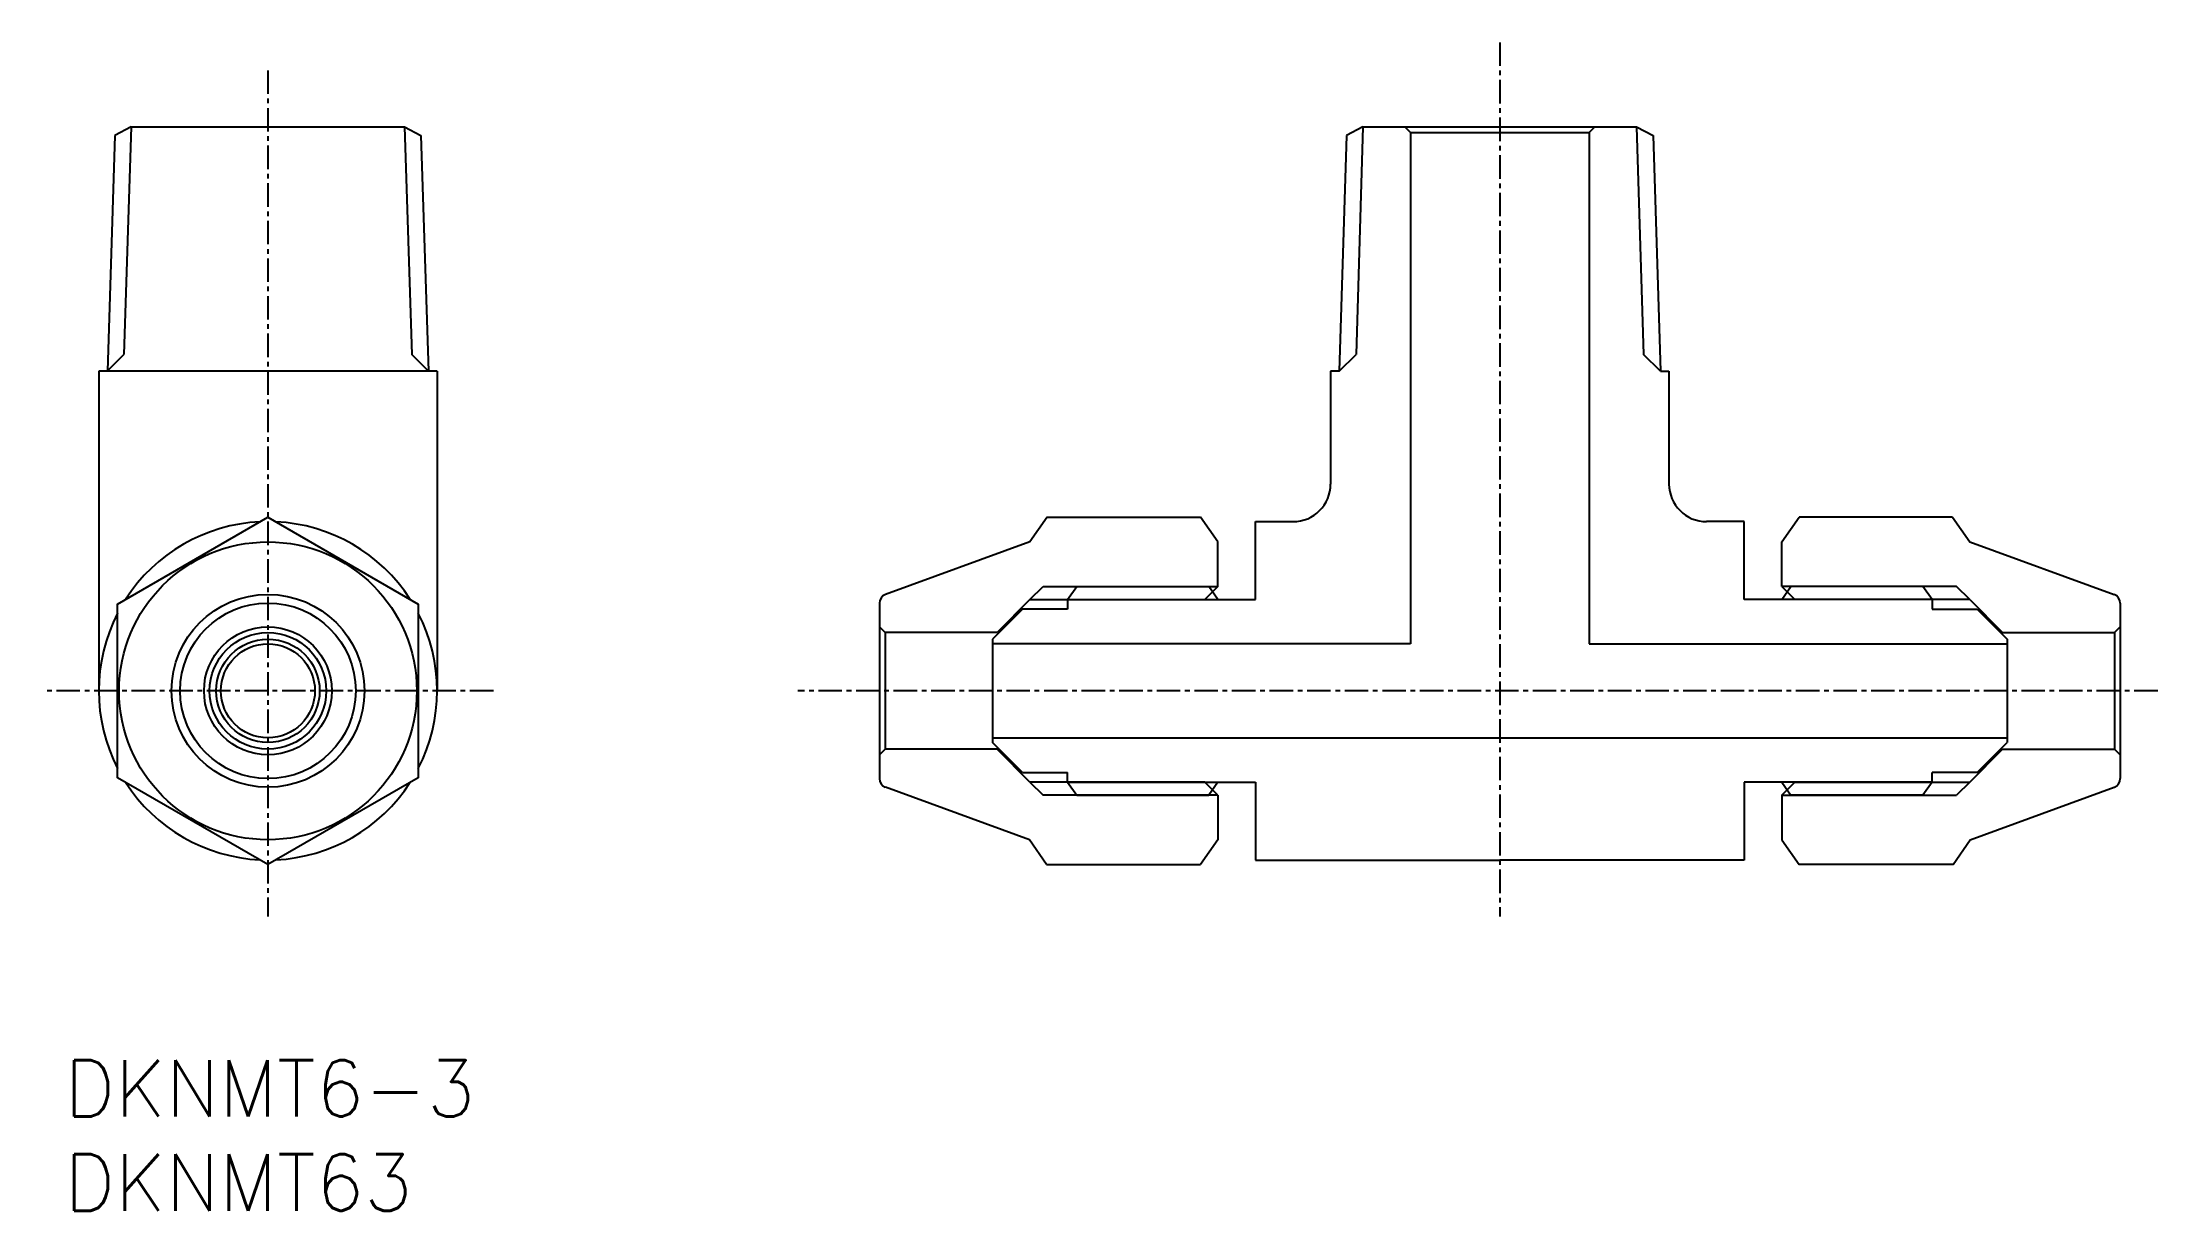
# Model space of a CAD drawing. Extents: x 72 to 185, y 78 to 140.
import ezdxf
from ezdxf.enums import TextEntityAlignment as Align

# ---------------------------------------------------------------- set-up
doc = ezdxf.new("R2010")
doc.units = 0
doc.linetypes.add('CENTER', pattern=[2, 1.25, -0.25, 0.25, -0.25])
doc.layers.get('0').update_dxf_attribs({"linetype": 'CONTINUOUS'})
doc.layers.add('CENTER', color=1, linetype='CENTER')
doc.styles.get("Standard").update_dxf_attribs({"font": 'txt.shx', "bigfont": 'extfont.shx'})

msp = doc.modelspace()

# ---------------------------------------------------------------- linework, layer by layer
at = {"color": 7, "linetype": 'CONTINUOUS'}
for p, q in [((77.14, 135.39), (76.27, 134.93)), ((77.14, 135.39), (91.69, 135.39)), ((91.69, 135.39), (92.56, 134.93)), ((142.68, 135.39), (141.81, 134.93)), ((142.68, 135.39), (157.24, 135.39)), ((145.21, 135.09), (144.91, 135.39)), ((145.21, 135.09), (145.21, 107.89)), ((145.21, 135.09), (154.71, 135.09)), ((154.71, 135.09), (155.01, 135.39)), ((154.71, 135.09), (154.71, 107.89)), ((157.24, 135.39), (158.11, 134.93)), ((76.27, 134.93), (75.88, 122.39)), ((92.56, 134.93), (92.96, 122.39)), ((141.81, 134.93), (141.42, 122.39)), ((158.11, 134.93), (158.5, 122.39)), ((75.42, 122.39), (75.42, 105.39)), ((93.42, 122.39), (75.42, 122.39)), ((93.42, 122.39), (93.42, 105.39)), ((140.96, 122.39), (140.96, 116.39)), ((141.41, 122.39), (140.96, 122.39)), ((158.51, 122.39), (158.96, 122.39)), ((158.96, 122.39), (158.96, 116.39)), ((125.88, 114.62), (124.96, 113.31)), ((125.88, 114.62), (134.04, 114.62)), ((134.96, 113.31), (134.04, 114.62)), ((136.96, 110.24), (136.96, 114.39)), ((136.96, 114.39), (138.96, 114.39)), ((162.96, 114.39), (160.96, 114.39)), ((162.96, 110.24), (162.96, 114.39)), ((164.96, 113.31), (165.88, 114.62)), ((174.04, 114.62), (165.88, 114.62)), ((174.04, 114.62), (174.96, 113.31)), ((124.96, 113.31), (117.27, 110.51)), ((134.96, 110.94), (134.96, 113.31)), ((164.96, 110.94), (164.96, 113.31)), ((174.96, 113.31), (182.65, 110.51)), ((124.96, 110.24), (125.66, 110.94)), ((126.96, 110.24), (127.45, 110.94)), ((127.45, 110.94), (134.47, 110.94)), ((134.96, 110.94), (134.26, 110.24)), ((134.96, 110.24), (134.47, 110.94)), ((164.96, 110.24), (165.45, 110.94)), ((164.96, 110.94), (165.66, 110.24)), ((172.47, 110.94), (165.45, 110.94)), ((172.96, 110.24), (172.47, 110.94)), ((174.96, 110.24), (174.26, 110.94)), ((116.96, 110.05), (116.96, 100.72)), ((124.56, 109.74), (122.96, 108.14)), ((124.96, 110.24), (123.21, 108.49)), ((126.96, 109.74), (124.56, 109.74)), ((124.96, 110.24), (134.26, 110.24)), ((126.96, 110.24), (126.96, 109.74)), ((126.96, 110.24), (136.96, 110.24)), ((172.96, 110.24), (162.96, 110.24)), ((174.96, 110.24), (165.66, 110.24)), ((172.96, 110.24), (172.96, 109.74)), ((172.96, 109.74), (175.36, 109.74)), ((174.96, 110.24), (176.71, 108.49)), ((175.36, 109.74), (176.96, 108.14)), ((182.96, 110.05), (182.96, 100.72)), ((117.26, 108.49), (116.96, 108.79)), ((123.21, 108.49), (117.26, 108.49)), ((117.26, 108.49), (117.26, 102.29)), ((122.96, 108.14), (122.96, 102.64)), ((176.71, 108.49), (182.66, 108.49)), ((176.96, 108.14), (176.96, 102.64)), ((182.66, 108.49), (182.96, 108.79)), ((182.66, 108.49), (182.66, 102.29)), ((145.21, 107.89), (122.96, 107.89)), ((154.71, 107.89), (176.96, 107.89)), ((122.96, 102.89), (176.96, 102.89)), ((124.56, 101.04), (122.96, 102.64)), ((175.36, 101.04), (176.96, 102.64)), ((117.26, 102.29), (116.96, 101.99)), ((123.21, 102.29), (117.26, 102.29)), ((124.96, 100.54), (123.21, 102.29)), ((174.96, 100.54), (176.71, 102.29)), ((176.71, 102.29), (182.66, 102.29)), ((182.66, 102.29), (182.96, 101.99)), ((124.93, 97.46), (117.27, 100.26)), ((124.56, 101.04), (126.96, 101.04)), ((124.96, 100.54), (125.66, 99.84)), ((134.26, 100.54), (124.96, 100.54)), ((126.96, 100.54), (126.96, 101.04)), ((126.96, 100.54), (127.45, 99.84)), ((126.96, 100.54), (136.96, 100.54)), ((134.96, 99.84), (134.26, 100.54)), ((134.96, 100.54), (134.47, 99.84)), ((136.96, 100.54), (136.96, 96.39)), ((172.96, 100.54), (162.96, 100.54)), ((162.96, 100.54), (162.96, 96.39)), ((164.96, 99.84), (165.66, 100.54)), ((164.96, 100.54), (165.45, 99.84)), ((165.66, 100.54), (174.96, 100.54)), ((172.96, 100.54), (172.47, 99.84)), ((175.36, 101.04), (172.96, 101.04)), ((172.96, 100.54), (172.96, 101.04)), ((174.96, 100.54), (174.26, 99.84)), ((174.99, 97.46), (182.65, 100.26)), ((127.45, 99.84), (134.47, 99.84)), ((134.96, 99.84), (134.96, 97.46)), ((164.96, 99.84), (164.96, 97.46)), ((172.47, 99.84), (165.45, 99.84)), ((125.85, 96.15), (124.93, 97.46)), ((134.96, 97.46), (134.04, 96.15)), ((164.96, 97.46), (165.88, 96.15)), ((174.07, 96.15), (174.99, 97.46)), ((125.85, 96.15), (134.04, 96.15)), ((136.96, 96.39), (149.96, 96.39)), ((162.96, 96.39), (149.96, 96.39)), ((174.07, 96.15), (165.88, 96.15))]:
    msp.add_line(p, q, dxfattribs=at)
at = {"color": 3, "linetype": 'CONTINUOUS'}
for p, q in [((77.14, 135.39), (76.76, 123.28)), ((91.69, 135.39), (92.07, 123.28)), ((142.68, 135.39), (142.31, 123.28)), ((157.24, 135.39), (157.61, 123.28)), ((75.87, 122.39), (76.76, 123.28)), ((92.97, 122.39), (92.07, 123.28)), ((141.41, 122.39), (142.31, 123.28)), ((158.51, 122.39), (157.61, 123.28)), ((125.66, 110.94), (134.96, 110.94)), ((174.26, 110.94), (164.96, 110.94)), ((134.96, 99.84), (125.66, 99.84)), ((164.96, 99.84), (174.26, 99.84))]:
    msp.add_line(p, q, dxfattribs=at)
at = {"color": 7, "linetype": 'CONTINUOUS'}
msp.add_lwpolyline([(84.42, 114.62), (92.42, 110), (92.42, 100.77), (84.42, 96.15), (76.42, 100.77), (76.42, 110)], close=True, dxfattribs=at)
for radius in [7.92, 5.13, 4.67, 3.4, 3.1, 2.75, 2.5]:
    msp.add_circle((84.42, 105.39), radius, dxfattribs=at)
for centre, radius, start, end in [((138.96, 116.39), 2, 270, 0), ((160.96, 116.39), 2, 180, 270), ((84.42, 105.39), 9, 92.7285, 147.2715), ((84.42, 105.39), 9, 32.7285, 87.2715), ((117.46, 110.05), 0.5, 112.6616, 180), ((182.46, 110.05), 0.5, 0, 67.3384), ((84.42, 105.39), 9, 152.7285, 207.2715), ((84.42, 105.39), 9, 332.7285, 27.2715), ((84.42, 105.39), 9, 212.7285, 267.2715), ((84.42, 105.39), 9, 272.7285, 327.2715), ((117.46, 100.72), 0.5, 180, 247.2602), ((182.46, 100.72), 0.5, 292.7398, 0)]:
    msp.add_arc(centre, radius, start, end, dxfattribs=at)
at = {"layer": 'CENTER', "color": 1, "linetype": 'CENTER'}
for p, q in [((149.96, 139.88), (149.96, 93.39)), ((84.42, 138.39), (84.42, 93.39)), ((96.42, 105.39), (72.42, 105.39)), ((184.96, 105.39), (112.61, 105.39))]:
    msp.add_line(p, q, dxfattribs=at)

# ---------------------------------------------------------------- texts
at = {"color": 7, "linetype": 'CONTINUOUS'}
for s, p in [('DKNMT6-3', (73.59, 84.24)), ('DKNMT63', (73.59, 79.24))]:
    msp.add_text(s, height=3, dxfattribs=at).set_placement(p, align=Align.MIDDLE_LEFT)

doc.saveas('drawing.dxf')
